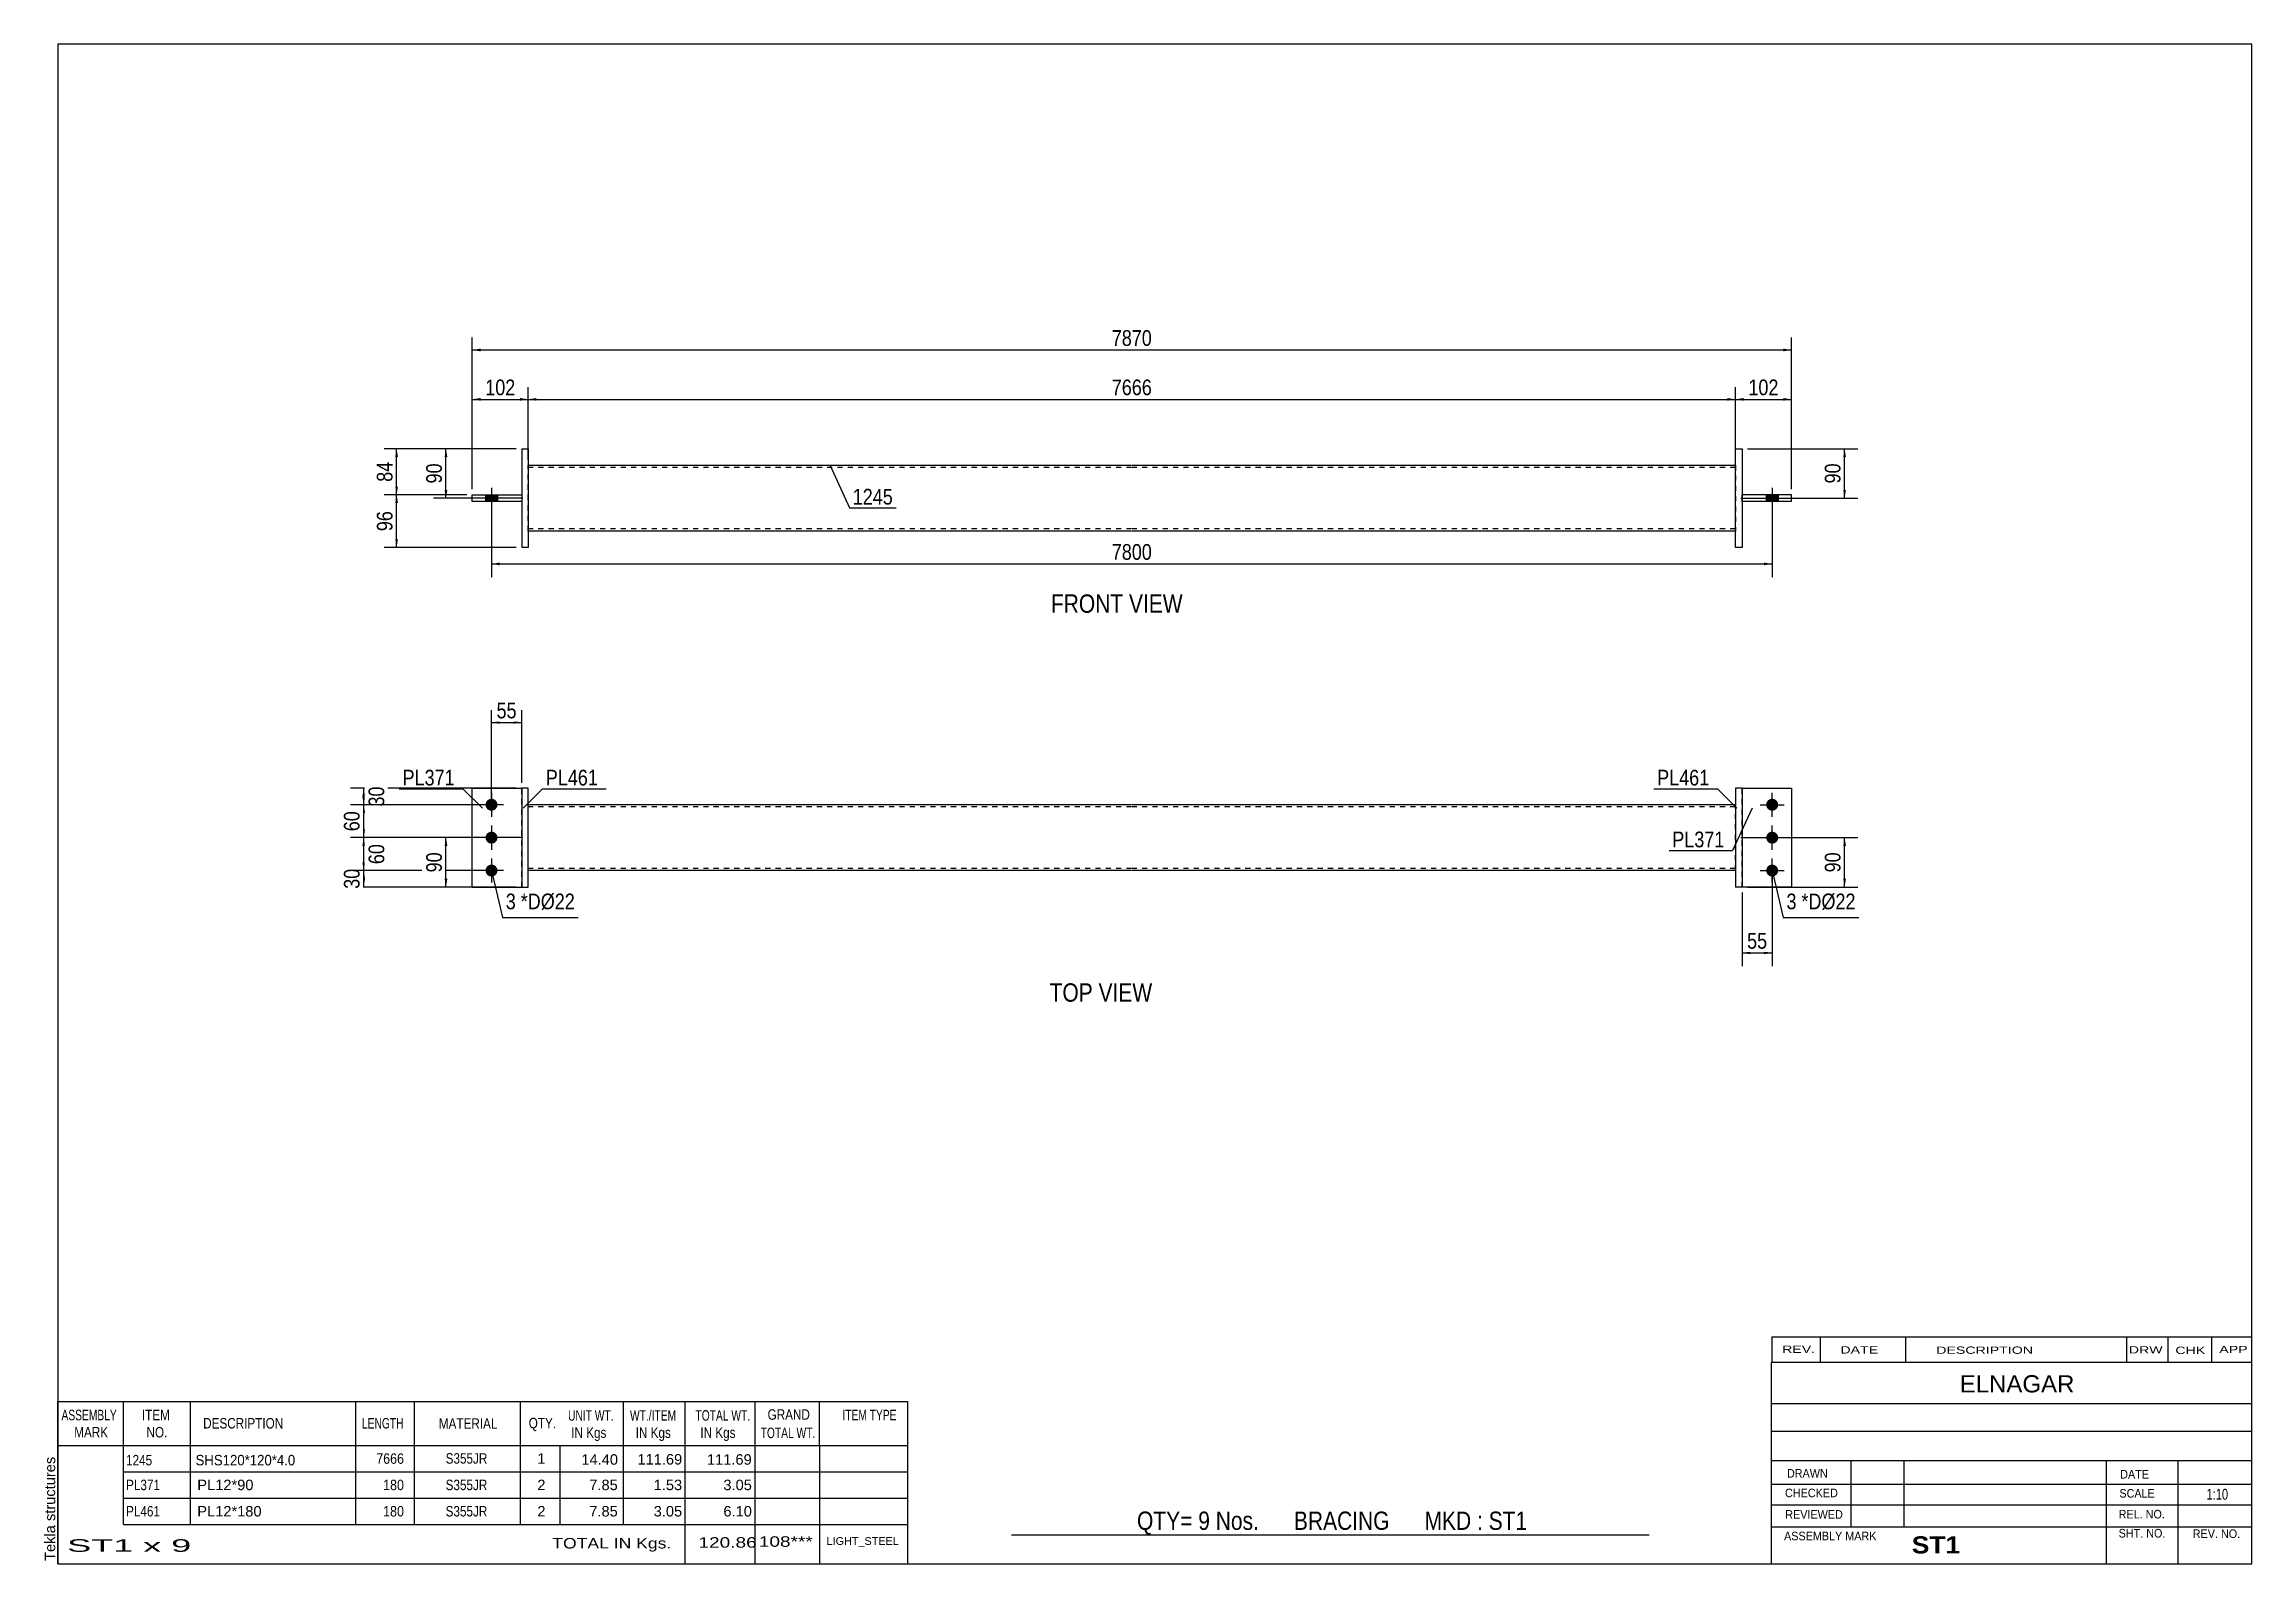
# Model space of a CAD drawing. Header units: millimetres. Extents: x 2 to 405, y 5 to 282.
import ezdxf

# ---------------------------------------------------------------- set-up
doc = ezdxf.new("R2010")
doc.units = ezdxf.units.MM
doc.linetypes.add('DXK_LINE_DOT1', pattern=[1.8814, 0.9407, -0.9407])
doc.styles.add('Arial', font='ARIAL.TTF', dxfattribs={"height": 0.2})
doc.styles.add('Arial Bold', font='ARIALBD.TTF', dxfattribs={"height": 0.2})
doc.styles.add('Arial Narrow', font='ARIALN.TTF', dxfattribs={"height": 0.2})

# ---------------------------------------------------------------- blocks, each defined once
blk = doc.blocks.new('Unknown-629096071-1605')
at = {"color": 5, "linetype": 'Continuous'}
for p, q in [((405, 282), (5, 282)), ((5, 282), (5, 5)), ((405, 5), (405, 282)), ((5, 5), (405, 5))]:
    blk.add_line(p, q, dxfattribs=at)
at = {"color": 174, "linetype": 'Continuous', "style": 'Arial'}
blk.add_text('Tekla structures', height=1.9102, rotation=90, dxfattribs=at).set_placement((4.5, 5.5))
blk = doc.blocks.new('Unknown-629096071-11 - 1222')
at = {"color": 0, "linetype": 'Continuous'}
blk.add_wipeout([(210.11, 178.35), (210.11, 181.85), (186.04, 181.85), (186.04, 178.35)], dxfattribs=at)
at = {"color": 6, "linetype": 'Continuous', "style": 'Arial Narrow'}
blk.add_text('FRONT VIEW', height=3.34, dxfattribs=at).set_placement((186.04, 178.35))
blk = doc.blocks.new('Unknown-629096071-12 - 1250')
at = {"color": 0, "linetype": 'Continuous'}
blk.add_wipeout([(204.54, 107.45), (204.54, 110.95), (185.8, 110.95), (185.8, 107.45)], dxfattribs=at)
at = {"color": 6, "linetype": 'Continuous', "style": 'Arial Narrow'}
blk.add_text('TOP VIEW', height=3.34, dxfattribs=at).set_placement((185.8, 107.45))
blk = doc.blocks.new('Part-629096071-1239 - 1222')
at = {"color": 2, "linetype": 'Continuous'}
for p, q in [((89.55, 208.25), (89.55, 190.25)), ((89.55, 208.25), (90.75, 208.25)), ((90.75, 208.25), (90.75, 190.25)), ((90.75, 190.25), (89.55, 190.25))]:
    blk.add_line(p, q, dxfattribs=at)
blk = doc.blocks.new('Part-629096071-1238 - 1222')
at = {"color": 2, "linetype": 'Continuous'}
for p, q in [((80.55, 199.85), (89.55, 199.85)), ((80.55, 198.65), (80.55, 199.85)), ((89.55, 198.65), (80.55, 198.65)), ((89.55, 199.85), (89.55, 198.65))]:
    blk.add_line(p, q, dxfattribs=at)
blk = doc.blocks.new('Part-629096071-1240 - 1222')
at = {"color": 2, "linetype": 'Continuous'}
for p, q in [((321.05, 199.85), (312.05, 199.85)), ((312.05, 198.65), (312.05, 199.85)), ((321.05, 198.65), (312.05, 198.65)), ((321.05, 198.65), (321.05, 199.85))]:
    blk.add_line(p, q, dxfattribs=at)
blk = doc.blocks.new('Part-629096071-1241 - 1222')
at = {"color": 2, "linetype": 'Continuous'}
for p, q in [((310.85, 190.25), (310.85, 208.25)), ((310.85, 208.25), (312.05, 208.25)), ((312.05, 208.25), (312.05, 190.25)), ((312.05, 190.25), (310.85, 190.25))]:
    blk.add_line(p, q, dxfattribs=at)
blk = doc.blocks.new('Part-629096071-1242 - 1222')
at = {"color": 2, "linetype": 'Continuous'}
for p, q in [((90.75, 205.25), (200.75, 205.25)), ((200.85, 205.25), (310.85, 205.25)), ((200.75, 193.25), (90.75, 193.25)), ((310.85, 193.25), (200.85, 193.25))]:
    blk.add_line(p, q, dxfattribs=at)
at = {"color": 7, "linetype": 'DXK_LINE_DOT1'}
for p, q in [((90.75, 193.25), (90.75, 205.25)), ((200.75, 204.85), (90.75, 204.85)), ((310.85, 204.85), (200.85, 204.85)), ((310.85, 205.25), (310.85, 193.25)), ((200.75, 193.65), (90.75, 193.65)), ((310.85, 193.65), (200.85, 193.65))]:
    blk.add_line(p, q, dxfattribs=at)
blk = doc.blocks.new('Bolt-629096071-1243 - 1222')
at = {"linetype": 'Continuous'}
blk.add_hatch(color=3, dxfattribs=at).paths.add_polyline_path([(82.95, 198.65), (85.15, 198.65), (85.15, 199.85), (82.95, 199.85)])
blk.add_hatch(color=3, dxfattribs=at).paths.add_polyline_path([(82.95, 198.65), (85.15, 198.65), (85.15, 199.85), (82.95, 199.85)])
blk.add_hatch(color=3, dxfattribs=at).paths.add_polyline_path([(82.95, 198.65), (85.15, 198.65), (85.15, 199.85), (82.95, 199.85)])
at = {"color": 3, "linetype": 'Continuous'}
for p, q in [((82.95, 199.85), (82.95, 198.65)), ((82.95, 199.85), (82.95, 198.65)), ((82.95, 199.85), (82.95, 198.65)), ((84.05, 201.15), (84.05, 194.35)), ((84.05, 201.15), (84.05, 194.35)), ((84.05, 201.15), (84.05, 194.35)), ((85.15, 199.85), (85.15, 198.65)), ((85.15, 199.85), (85.15, 198.65)), ((85.15, 199.85), (85.15, 198.65))]:
    blk.add_line(p, q, dxfattribs=at)
blk = doc.blocks.new('Bolt-629096071-1244 - 1222')
at = {"linetype": 'Continuous'}
blk.add_hatch(color=3, dxfattribs=at).paths.add_polyline_path([(318.65, 199.85), (316.45, 199.85), (316.45, 198.65), (318.65, 198.65)])
blk.add_hatch(color=3, dxfattribs=at).paths.add_polyline_path([(318.65, 199.85), (316.45, 199.85), (316.45, 198.65), (318.65, 198.65)])
blk.add_hatch(color=3, dxfattribs=at).paths.add_polyline_path([(318.65, 199.85), (316.45, 199.85), (316.45, 198.65), (318.65, 198.65)])
at = {"color": 3, "linetype": 'Continuous'}
for p, q in [((316.45, 199.85), (316.45, 198.65)), ((316.45, 199.85), (316.45, 198.65)), ((316.45, 199.85), (316.45, 198.65)), ((317.55, 201.15), (317.55, 194.35)), ((317.55, 201.15), (317.55, 194.35)), ((317.55, 201.15), (317.55, 194.35)), ((318.65, 199.85), (318.65, 198.65)), ((318.65, 199.85), (318.65, 198.65)), ((318.65, 199.85), (318.65, 198.65))]:
    blk.add_line(p, q, dxfattribs=at)
blk = doc.blocks.new('Bolt-629096071-1256 - 1250')
at = {"linetype": 'Continuous'}
for points in [[(84.05, 142.25, -1), (84.05, 144.45, -1)], [(84.05, 136.25, -1), (84.05, 138.45, -1)], [(84.05, 130.25, -1), (84.05, 132.45, -1)]]:
    blk.add_hatch(color=3, dxfattribs=at).paths.add_polyline_path(points)
at = {"color": 3, "linetype": 'Continuous'}
for p, q in [((84.05, 145.55), (84.05, 141.15)), ((86.25, 143.35), (81.85, 143.35)), ((86.25, 137.35), (81.85, 137.35)), ((84.05, 139.55), (84.05, 135.15)), ((84.05, 133.55), (84.05, 129.15)), ((86.25, 131.35), (81.85, 131.35))]:
    blk.add_line(p, q, dxfattribs=at)
blk = doc.blocks.new('Part-629096071-1251 - 1250')
at = {"color": 2, "linetype": 'Continuous'}
for p, q in [((80.55, 128.35), (80.55, 146.35)), ((80.55, 146.35), (89.55, 146.35)), ((80.55, 128.35), (89.55, 128.35))]:
    blk.add_line(p, q, dxfattribs=at)
at = {"color": 7, "linetype": 'DXK_LINE_DOT1'}
blk.add_line((89.55, 128.35), (89.55, 146.35), dxfattribs=at)
blk = doc.blocks.new('Part-629096071-1252 - 1250')
at = {"color": 2, "linetype": 'Continuous'}
for p, q in [((89.55, 146.35), (89.55, 128.35)), ((90.75, 146.35), (89.55, 146.35)), ((90.75, 128.35), (90.75, 146.35)), ((89.55, 128.35), (90.75, 128.35))]:
    blk.add_line(p, q, dxfattribs=at)
blk = doc.blocks.new('Part-629096071-1253 - 1250')
at = {"color": 2, "linetype": 'Continuous'}
for p, q in [((312.05, 146.35), (321.05, 146.35)), ((321.05, 146.35), (321.05, 128.35)), ((321.05, 128.35), (312.05, 128.35))]:
    blk.add_line(p, q, dxfattribs=at)
at = {"color": 7, "linetype": 'DXK_LINE_DOT1'}
blk.add_line((312.05, 128.35), (312.05, 146.35), dxfattribs=at)
blk = doc.blocks.new('Part-629096071-1254 - 1250')
at = {"color": 2, "linetype": 'Continuous'}
for p, q in [((310.85, 146.35), (310.85, 128.35)), ((312.05, 146.35), (310.85, 146.35)), ((312.05, 146.35), (312.05, 128.35)), ((312.05, 128.35), (310.85, 128.35))]:
    blk.add_line(p, q, dxfattribs=at)
blk = doc.blocks.new('Part-629096071-1255 - 1250')
at = {"color": 2, "linetype": 'Continuous'}
for p, q in [((200.75, 143.35), (90.75, 143.35)), ((310.85, 143.35), (200.85, 143.35)), ((200.75, 131.35), (90.75, 131.35)), ((310.85, 131.35), (200.85, 131.35))]:
    blk.add_line(p, q, dxfattribs=at)
at = {"color": 7, "linetype": 'DXK_LINE_DOT1'}
for p, q in [((90.75, 131.35), (90.75, 143.35)), ((200.75, 142.95), (90.75, 142.95)), ((310.85, 142.95), (200.85, 142.95)), ((310.85, 131.35), (310.85, 143.35)), ((200.75, 131.75), (90.75, 131.75)), ((310.85, 131.75), (200.85, 131.75))]:
    blk.add_line(p, q, dxfattribs=at)
blk = doc.blocks.new('Bolt-629096071-1257 - 1250')
at = {"linetype": 'Continuous'}
for points in [[(317.55, 144.45, -1), (317.55, 142.25, -1)], [(317.55, 138.45, -1), (317.55, 136.25, -1)], [(317.55, 132.45, -1), (317.55, 130.25, -1)]]:
    blk.add_hatch(color=3, dxfattribs=at).paths.add_polyline_path(points)
at = {"color": 3, "linetype": 'Continuous'}
for p, q in [((317.55, 141.15), (317.55, 145.55)), ((315.35, 143.35), (319.75, 143.35)), ((315.35, 137.35), (319.75, 137.35)), ((317.55, 135.15), (317.55, 139.55)), ((317.55, 129.15), (317.55, 133.55)), ((315.35, 131.35), (319.75, 131.35))]:
    blk.add_line(p, q, dxfattribs=at)
blk = doc.blocks.new('StraightDimension-629096071-1298 - 1222')
at = {"linetype": 'Continuous'}
for points in [[(82.05, 226), (80.55, 226.25), (82.05, 226.5)], [(319.55, 226.5), (321.05, 226.25), (319.55, 226)]]:
    blk.add_hatch(color=7, dxfattribs=at).paths.add_polyline_path(points)
at = {"color": 7, "linetype": 'Continuous'}
for p, q in [((80.55, 200.85), (80.55, 228.5)), ((80.55, 226.25), (321.05, 226.25)), ((321.05, 200.85), (321.05, 228.5))]:
    blk.add_line(p, q, dxfattribs=at)
at = {"color": 0}
blk.add_wipeout([(205.06, 226.4), (205.06, 230.6), (196.54, 230.6), (196.54, 226.4)], dxfattribs=at)
at = {"color": 3, "style": 'Arial Narrow'}
blk.add_text('7870', height=2.863, dxfattribs=at).set_placement((197.14, 227))
blk = doc.blocks.new('StraightDimension-629096071-1265 - 1222')
at = {"linetype": 'Continuous'}
for points in [[(75.5, 206.75), (75.75, 208.25), (76, 206.75)], [(76, 200.75), (75.75, 199.25), (75.5, 200.75)]]:
    blk.add_hatch(color=7, dxfattribs=at).paths.add_polyline_path(points)
at = {"color": 7, "linetype": 'Continuous'}
for p, q in [((88.55, 208.25), (73.5, 208.25)), ((75.75, 199.25), (75.75, 208.25)), ((89.75, 199.25), (73.5, 199.25))]:
    blk.add_line(p, q, dxfattribs=at)
at = {"color": 0}
blk.add_wipeout([(75.6, 206.18), (71.4, 206.18), (71.4, 201.32), (75.6, 201.32)], dxfattribs=at)
at = {"color": 3, "style": 'Arial Narrow'}
blk.add_text('90', height=2.863, rotation=90.0002, dxfattribs=at).set_placement((75, 201.92))
blk = doc.blocks.new('StraightDimension-629096071-1271 - 1222')
at = {"linetype": 'Continuous'}
for points in [[(330.5, 206.75), (330.75, 208.25), (331, 206.75)], [(331, 200.75), (330.75, 199.25), (330.5, 200.75)]]:
    blk.add_hatch(color=7, dxfattribs=at).paths.add_polyline_path(points)
at = {"color": 7, "linetype": 'Continuous'}
for p, q in [((313.05, 208.25), (333.15, 208.25)), ((330.75, 199.25), (330.75, 208.25)), ((311.85, 199.25), (333.15, 199.25))]:
    blk.add_line(p, q, dxfattribs=at)
at = {"color": 0}
blk.add_wipeout([(330.6, 206.18), (326.4, 206.18), (326.4, 201.32), (330.6, 201.32)], dxfattribs=at)
at = {"color": 3, "style": 'Arial Narrow'}
blk.add_text('90', height=2.863, rotation=90.0002, dxfattribs=at).set_placement((330, 201.92))
blk = doc.blocks.new('StraightDimension-629096071-1276 - 1222')
at = {"linetype": 'Continuous'}
for points in [[(66.5, 206.75), (66.75, 208.25), (67, 206.75)], [(67, 201.35), (66.75, 199.85), (66.5, 201.35)]]:
    blk.add_hatch(color=7, dxfattribs=at).paths.add_polyline_path(points)
at = {"color": 7, "linetype": 'Continuous'}
for p, q in [((88.55, 208.25), (64.5, 208.25)), ((66.75, 199.85), (66.75, 208.25)), ((79.55, 199.85), (64.5, 199.85))]:
    blk.add_line(p, q, dxfattribs=at)
at = {"color": 0}
blk.add_wipeout([(66.6, 206.48), (62.4, 206.48), (62.4, 201.62), (66.6, 201.62)], dxfattribs=at)
at = {"color": 3, "style": 'Arial Narrow'}
blk.add_text('84', height=2.863, rotation=90.0002, dxfattribs=at).set_placement((66, 202.22))
blk = doc.blocks.new('StraightDimension-629096071-1277 - 1222')
at = {"linetype": 'Continuous'}
for points in [[(66.5, 198.35), (66.75, 199.85), (67, 198.35)], [(67, 191.75), (66.75, 190.25), (66.5, 191.75)]]:
    blk.add_hatch(color=7, dxfattribs=at).paths.add_polyline_path(points)
at = {"color": 7, "linetype": 'Continuous'}
for p, q in [((79.55, 199.85), (64.5, 199.85)), ((66.75, 190.25), (66.75, 199.85)), ((88.55, 190.25), (64.5, 190.25))]:
    blk.add_line(p, q, dxfattribs=at)
at = {"color": 0}
blk.add_wipeout([(66.6, 197.48), (62.4, 197.48), (62.4, 192.62), (66.6, 192.62)], dxfattribs=at)
at = {"color": 3, "style": 'Arial Narrow'}
blk.add_text('96', height=2.863, rotation=90.0002, dxfattribs=at).set_placement((66, 193.22))
blk = doc.blocks.new('StraightDimension-629096071-1284 - 1222')
at = {"linetype": 'Continuous'}
for points in [[(85.55, 187), (84.05, 187.25), (85.55, 187.5)], [(316.05, 187.5), (317.55, 187.25), (316.05, 187)]]:
    blk.add_hatch(color=7, dxfattribs=at).paths.add_polyline_path(points)
at = {"color": 7, "linetype": 'Continuous'}
for p, q in [((84.05, 197.65), (84.05, 184.85)), ((317.55, 197.65), (317.55, 184.85)), ((84.05, 187.25), (317.55, 187.25))]:
    blk.add_line(p, q, dxfattribs=at)
at = {"color": 0}
blk.add_wipeout([(205.06, 187.4), (205.06, 191.6), (196.54, 191.6), (196.54, 187.4)], dxfattribs=at)
at = {"color": 3, "style": 'Arial Narrow'}
blk.add_text('7800', height=2.863, dxfattribs=at).set_placement((197.14, 188))
blk = doc.blocks.new('StraightDimension-629096071-1290 - 1222')
at = {"linetype": 'Continuous'}
for points in [[(312.35, 217), (310.85, 217.25), (312.35, 217.5)], [(319.55, 217.5), (321.05, 217.25), (319.55, 217)]]:
    blk.add_hatch(color=7, dxfattribs=at).paths.add_polyline_path(points)
at = {"color": 7, "linetype": 'Continuous'}
for p, q in [((310.85, 206.25), (310.85, 219.5)), ((321.05, 200.85), (321.05, 219.5)), ((310.85, 217.25), (321.05, 217.25))]:
    blk.add_line(p, q, dxfattribs=at)
at = {"color": 0}
blk.add_wipeout([(319.29, 217.4), (319.29, 221.6), (312.61, 221.6), (312.61, 217.4)], dxfattribs=at)
at = {"color": 3, "style": 'Arial Narrow'}
blk.add_text('102', height=2.863, dxfattribs=at).set_placement((313.21, 218))
blk = doc.blocks.new('StraightDimension-629096071-1291 - 1222')
at = {"linetype": 'Continuous'}
for points in [[(92.25, 217), (90.75, 217.25), (92.25, 217.5)], [(309.35, 217.5), (310.85, 217.25), (309.35, 217)]]:
    blk.add_hatch(color=7, dxfattribs=at).paths.add_polyline_path(points)
at = {"color": 7, "linetype": 'Continuous'}
for p, q in [((90.75, 206.25), (90.75, 219.5)), ((310.85, 206.25), (310.85, 219.5)), ((90.75, 217.25), (310.85, 217.25))]:
    blk.add_line(p, q, dxfattribs=at)
at = {"color": 0}
blk.add_wipeout([(205.06, 217.4), (205.06, 221.6), (196.54, 221.6), (196.54, 217.4)], dxfattribs=at)
at = {"color": 3, "style": 'Arial Narrow'}
blk.add_text('7666', height=2.863, dxfattribs=at).set_placement((197.14, 218))
blk = doc.blocks.new('StraightDimension-629096071-1292 - 1222')
at = {"linetype": 'Continuous'}
for points in [[(82.05, 217), (80.55, 217.25), (82.05, 217.5)], [(89.25, 217.5), (90.75, 217.25), (89.25, 217)]]:
    blk.add_hatch(color=7, dxfattribs=at).paths.add_polyline_path(points)
at = {"color": 7, "linetype": 'Continuous'}
for p, q in [((80.55, 200.85), (80.55, 219.5)), ((90.75, 206.25), (90.75, 219.5)), ((80.55, 217.25), (90.75, 217.25))]:
    blk.add_line(p, q, dxfattribs=at)
at = {"color": 0}
blk.add_wipeout([(88.99, 217.4), (88.99, 221.6), (82.31, 221.6), (82.31, 217.4)], dxfattribs=at)
at = {"color": 3, "style": 'Arial Narrow'}
blk.add_text('102', height=2.863, dxfattribs=at).set_placement((82.91, 218))
blk = doc.blocks.new('StraightDimension-629096071-1315 - 1250')
at = {"linetype": 'Continuous'}
for points in [[(60.5, 129.85), (60.75, 131.35), (61, 129.85)], [(61, 129.85), (60.75, 128.35), (60.5, 129.85)]]:
    blk.add_hatch(color=7, dxfattribs=at).paths.add_polyline_path(points)
at = {"color": 7, "linetype": 'Continuous'}
for p, q in [((83.05, 131.35), (58.5, 131.35)), ((60.75, 128.35), (60.75, 131.35)), ((88.55, 128.35), (58.5, 128.35))]:
    blk.add_line(p, q, dxfattribs=at)
at = {"color": 0}
blk.add_wipeout([(60.6, 132.28), (56.4, 132.28), (56.4, 127.42), (60.6, 127.42)], dxfattribs=at)
at = {"color": 3, "style": 'Arial Narrow'}
blk.add_text('30', height=2.863, rotation=90.0002, dxfattribs=at).set_placement((60, 128.02))
blk = doc.blocks.new('StraightDimension-629096071-1314 - 1250')
at = {"linetype": 'Continuous'}
for points in [[(60.5, 135.85), (60.75, 137.35), (61, 135.85)], [(61, 132.85), (60.75, 131.35), (60.5, 132.85)]]:
    blk.add_hatch(color=7, dxfattribs=at).paths.add_polyline_path(points)
at = {"color": 7, "linetype": 'Continuous'}
for p, q in [((83.05, 137.35), (58.35, 137.35)), ((60.75, 131.35), (60.75, 137.35)), ((83.05, 131.35), (58.35, 131.35))]:
    blk.add_line(p, q, dxfattribs=at)
at = {"color": 0}
blk.add_wipeout([(65.1, 136.78), (60.9, 136.78), (60.9, 131.92), (65.1, 131.92)], dxfattribs=at)
at = {"color": 3, "style": 'Arial Narrow'}
blk.add_text('60', height=2.863, rotation=90.0002, dxfattribs=at).set_placement((64.5, 132.52))
blk = doc.blocks.new('StraightDimension-629096071-1302 - 1250')
at = {"linetype": 'Continuous'}
for points in [[(75.5, 135.85), (75.75, 137.35), (76, 135.85)], [(76, 129.85), (75.75, 128.35), (75.5, 129.85)]]:
    blk.add_hatch(color=7, dxfattribs=at).paths.add_polyline_path(points)
at = {"color": 7, "linetype": 'Continuous'}
for p, q in [((89.75, 137.35), (73.5, 137.35)), ((75.75, 128.35), (75.75, 137.35)), ((88.55, 128.35), (73.5, 128.35))]:
    blk.add_line(p, q, dxfattribs=at)
at = {"color": 0}
blk.add_wipeout([(75.6, 135.28), (71.4, 135.28), (71.4, 130.42), (75.6, 130.42)], dxfattribs=at)
at = {"color": 3, "style": 'Arial Narrow'}
blk.add_text('90', height=2.863, rotation=90.0002, dxfattribs=at).set_placement((75, 131.02))
blk = doc.blocks.new('StraightDimension-629096071-1307 - 1250')
at = {"linetype": 'Continuous'}
for points in [[(330.5, 135.85), (330.75, 137.35), (331, 135.85)], [(331, 129.85), (330.75, 128.35), (330.5, 129.85)]]:
    blk.add_hatch(color=7, dxfattribs=at).paths.add_polyline_path(points)
at = {"color": 7, "linetype": 'Continuous'}
for p, q in [((311.85, 137.35), (333.15, 137.35)), ((330.75, 128.35), (330.75, 137.35)), ((313.05, 128.35), (333.15, 128.35))]:
    blk.add_line(p, q, dxfattribs=at)
at = {"color": 0}
blk.add_wipeout([(330.6, 135.28), (326.4, 135.28), (326.4, 130.42), (330.6, 130.42)], dxfattribs=at)
at = {"color": 3, "style": 'Arial Narrow'}
blk.add_text('90', height=2.863, rotation=90.0002, dxfattribs=at).set_placement((330, 131.02))
blk = doc.blocks.new('StraightDimension-629096071-1312 - 1250')
at = {"linetype": 'Continuous'}
for points in [[(60.5, 144.85), (60.75, 146.35), (61, 144.85)], [(61, 144.85), (60.75, 143.35), (60.5, 144.85)]]:
    blk.add_hatch(color=7, dxfattribs=at).paths.add_polyline_path(points)
at = {"color": 7, "linetype": 'Continuous'}
for p, q in [((88.55, 146.35), (58.35, 146.35)), ((60.75, 143.35), (60.75, 146.35)), ((83.05, 143.35), (58.35, 143.35))]:
    blk.add_line(p, q, dxfattribs=at)
at = {"color": 0}
blk.add_wipeout([(65.1, 147.28), (60.9, 147.28), (60.9, 142.42), (65.1, 142.42)], dxfattribs=at)
at = {"color": 3, "style": 'Arial Narrow'}
blk.add_text('30', height=2.863, rotation=90.0002, dxfattribs=at).set_placement((64.5, 143.02))
blk = doc.blocks.new('StraightDimension-629096071-1313 - 1250')
at = {"linetype": 'Continuous'}
for points in [[(60.5, 141.85), (60.75, 143.35), (61, 141.85)], [(61, 138.85), (60.75, 137.35), (60.5, 138.85)]]:
    blk.add_hatch(color=7, dxfattribs=at).paths.add_polyline_path(points)
at = {"color": 7, "linetype": 'Continuous'}
for p, q in [((83.05, 143.35), (58.5, 143.35)), ((60.75, 137.35), (60.75, 143.35)), ((83.05, 137.35), (58.5, 137.35))]:
    blk.add_line(p, q, dxfattribs=at)
at = {"color": 0}
blk.add_wipeout([(60.6, 142.78), (56.4, 142.78), (56.4, 137.92), (60.6, 137.92)], dxfattribs=at)
at = {"color": 3, "style": 'Arial Narrow'}
blk.add_text('60', height=2.863, rotation=90.0002, dxfattribs=at).set_placement((60, 138.52))
blk = doc.blocks.new('StraightDimension-629096071-1328 - 1250')
at = {"linetype": 'Continuous'}
for points in [[(85.55, 158.1), (84.05, 158.35), (85.55, 158.6)], [(88.05, 158.6), (89.55, 158.35), (88.05, 158.1)]]:
    blk.add_hatch(color=7, dxfattribs=at).paths.add_polyline_path(points)
at = {"color": 7, "linetype": 'Continuous'}
for p, q in [((84.05, 144.35), (84.05, 160.6)), ((84.05, 158.35), (89.55, 158.35)), ((89.55, 147.35), (89.55, 160.6))]:
    blk.add_line(p, q, dxfattribs=at)
at = {"color": 0}
blk.add_wipeout([(89.23, 158.5), (89.23, 162.7), (84.37, 162.7), (84.37, 158.5)], dxfattribs=at)
at = {"color": 3, "style": 'Arial Narrow'}
blk.add_text('55', height=2.863, dxfattribs=at).set_placement((84.97, 159.1))
blk = doc.blocks.new('StraightDimension-629096071-1333 - 1250')
at = {"linetype": 'Continuous'}
for points in [[(313.55, 116.1), (312.05, 116.35), (313.55, 116.6)], [(316.05, 116.6), (317.55, 116.35), (316.05, 116.1)]]:
    blk.add_hatch(color=7, dxfattribs=at).paths.add_polyline_path(points)
at = {"color": 7, "linetype": 'Continuous'}
for p, q in [((317.55, 130.35), (317.55, 113.95)), ((312.05, 127.35), (312.05, 113.95)), ((312.05, 116.35), (317.55, 116.35))]:
    blk.add_line(p, q, dxfattribs=at)
at = {"color": 0}
blk.add_wipeout([(317.23, 116.5), (317.23, 120.7), (312.37, 120.7), (312.37, 116.5)], dxfattribs=at)
at = {"color": 3, "style": 'Arial Narrow'}
blk.add_text('55', height=2.863, dxfattribs=at).set_placement((312.97, 117.1))
blk = doc.blocks.new('CBS_NAME_BLOG-629096071-1621')
at = {"color": 7, "linetype": 'Continuous'}
for p, q in [((317.41, 41.75), (404.93, 41.75)), ((317.41, 5.04), (317.41, 41.75)), ((317.41, 34.21), (404.93, 34.21)), ((317.48, 29.16), (405, 29.16)), ((317.41, 23.79), (404.93, 23.79)), ((331.93, 11.68), (331.93, 23.78)), ((341.62, 11.71), (341.62, 23.78)), ((378.53, 5.04), (378.53, 23.77)), ((391.58, 5.04), (391.58, 23.78)), ((317.42, 19.49), (405, 19.51)), ((317.41, 15.74), (404.93, 15.74)), ((317.41, 11.7), (404.93, 11.7)), ((317.41, 5), (405, 5))]:
    blk.add_line(p, q, dxfattribs=at)
at = {"color": 3, "linetype": 'Continuous', "style": 'Arial'}
blk.add_text('ELNAGAR', height=3.133, dxfattribs=at).set_placement((351.73, 36.22))
at = {"color": 3, "linetype": 'Continuous'}
for s, height, style, width, p in [('DRAWN', 1.566, 'Arial', 0.9, (320.24, 20.68)), ('DATE', 1.566, 'Arial', 0.9, (381, 20.52)), ('CHECKED', 1.566, 'Arial', 0.9, (319.89, 17.11)), ('SCALE', 1.566, 'Arial', 0.9, (380.85, 17.04)), ('1:10', 1.957, 'Arial Narrow', 0.9, (396.74, 16.68)), ('REVIEWED', 1.566, 'Arial', 0.9, (319.93, 13.19)), ('REL. NO.', 1.566, 'Arial', 0.9, (380.71, 13.24)), ('ASSEMBLY MARK', 1.5663, 'Arial', 0.9, (319.71, 9.26)), ('ST1', 3.131, 'Arial Bold', 1.1, (342.99, 6.86)), ('SHT. NO.', 1.566, 'Arial', 0.9, (380.71, 9.77)), ('REV. NO.', 1.566, 'Arial', 0.9, (394.23, 9.68))]:
    blk.add_text(s, height=height, dxfattribs=dict(at, style=style, width=width)).set_placement(p)
blk = doc.blocks.new('CBS_BOM-629096071-1619')
at = {"color": 7, "linetype": 'Continuous'}
for p, q in [((4.97, 26.57), (4.97, 34.57)), ((4.97, 34.57), (159.89, 34.57)), ((16.97, 26.57), (16.97, 34.57)), ((29.16, 26.57), (29.16, 34.57)), ((59.32, 26.57), (59.32, 34.57)), ((70, 26.57), (70, 34.57)), ((89.32, 26.57), (89.32, 34.57)), ((108.12, 26.57), (108.12, 34.57)), ((119.33, 26.57), (119.33, 34.57)), ((132.12, 26.57), (132.12, 34.57)), ((143.87, 26.57), (143.87, 34.57)), ((159.89, 34.56), (159.89, 26.58)), ((4.97, 26.57), (159.89, 26.57)), ((4.97, 21.77), (4.97, 26.57)), ((16.97, 21.77), (16.97, 26.57)), ((29.16, 21.77), (29.16, 26.57)), ((59.32, 21.77), (59.32, 26.57)), ((70, 21.77), (70, 26.57)), ((89.32, 21.77), (89.32, 26.57)), ((96.58, 21.77), (96.58, 26.57)), ((108.12, 21.77), (108.12, 26.57)), ((119.33, 21.77), (119.33, 26.57)), ((132.12, 21.77), (132.12, 26.57)), ((143.89, 21.77), (143.89, 26.57)), ((159.89, 26.57), (159.89, 21.77)), ((4.97, 16.97), (4.97, 21.77)), ((16.97, 21.77), (159.89, 21.77)), ((16.97, 16.97), (16.97, 21.77)), ((29.16, 16.97), (29.16, 21.77)), ((59.32, 16.97), (59.32, 21.77)), ((70, 16.97), (70, 21.77)), ((89.32, 16.97), (89.32, 21.77)), ((96.58, 16.97), (96.58, 21.77)), ((108.12, 16.97), (108.12, 21.77)), ((119.33, 16.97), (119.33, 21.77)), ((132.12, 16.97), (132.12, 21.77)), ((143.89, 16.97), (143.89, 21.77)), ((159.89, 21.76), (159.89, 16.97)), ((4.97, 12.17), (4.97, 16.97)), ((16.97, 16.97), (159.89, 16.97)), ((16.97, 12.17), (16.97, 16.97)), ((29.16, 12.17), (29.16, 16.97)), ((59.32, 12.17), (59.32, 16.97)), ((70, 12.17), (70, 16.97)), ((89.32, 12.17), (89.32, 16.97)), ((96.58, 12.17), (96.58, 16.97)), ((108.12, 12.17), (108.12, 16.97)), ((119.33, 12.17), (119.33, 16.97)), ((132.12, 12.17), (132.12, 16.97)), ((143.89, 12.17), (143.89, 16.97)), ((159.89, 16.96), (159.89, 12.17)), ((4.97, 4.97), (4.97, 12.15)), ((16.97, 12.17), (159.89, 12.17)), ((119.33, 4.97), (119.33, 12.15)), ((132.12, 4.97), (132.12, 12.15)), ((143.93, 4.97), (143.93, 12.15)), ((159.89, 12.17), (159.89, 4.97)), ((4.97, 4.97), (159.89, 4.97))]:
    blk.add_line(p, q, dxfattribs=at)
at = {"color": 3, "linetype": 'Continuous', "style": 'Arial'}
for s, height, width, p in [('ASSEMBLY', 1.91, 0.7, (5.65, 31.14)), ('ITEM', 1.91, 0.8, (20.3, 31.14)), ('UNIT WT.', 1.91, 0.7, (98.01, 31.07)), ('WT./ITEM', 1.91, 0.7, (109.3, 31.07)), ('TOTAL WT.', 1.91, 0.7, (121.24, 31.07)), ('GRAND', 1.91, 0.8, (134.39, 31.23)), ('ITEM TYPE', 1.91, 0.7, (148.03, 31.15)), ('MARK', 1.91, 0.8, (7.97, 28.01)), ('NO.', 1.91, 0.8, (21.15, 28.01)), ('DESCRIPTION', 1.9102, 0.8, (31.48, 29.64)), ('LENGTH', 1.91, 0.7, (60.43, 29.64)), ('MATERIAL', 1.91, 0.8, (74.45, 29.59)), ('QTY.', 1.91, 0.8, (90.84, 29.67)), ('IN Kgs', 1.91, 0.8, (98.59, 27.93)), ('IN Kgs', 1.91, 0.8, (110.34, 27.93)), ('IN Kgs', 1.91, 0.8, (122.13, 27.93)), ('TOTAL WT.', 1.91, 0.7, (133.13, 27.89))]:
    blk.add_text(s, height=height, dxfattribs=dict(at, width=width)).set_placement(p)
at = {"color": 7, "linetype": 'Continuous', "style": 'Arial'}
for s, height, width, p in [('1245', 1.91, 0.8, (17.43, 22.92)), ('SHS120*120*4.0', 1.9102, 0.9, (30.1, 22.92)), ('7666', 1.91, 0.85, (63.04, 23.2)), ('S355JR', 1.91, 0.8, (75.69, 23.23)), ('PL371', 1.91, 0.8, (17.43, 18.4)), ('180', 1.91, 0.85, (64.3, 18.4)), ('S355JR', 1.91, 0.8, (75.69, 18.4)), ('PL461', 1.91, 0.8, (17.43, 13.6)), ('180', 1.91, 0.85, (64.3, 13.6)), ('S355JR', 1.91, 0.8, (75.69, 13.6))]:
    blk.add_text(s, height=height, dxfattribs=dict(at, width=width)).set_placement(p)
for s, p in [('1', (92.41, 23.23)), ('14.40', (100.44, 23.04)), ('111.69', (110.66, 23.07)), ('111.69', (123.33, 23.04)), ('PL12*90', (30.41, 18.4)), ('2', (92.41, 18.4)), ('7.85', (101.88, 18.4)), ('1.53', (113.62, 18.4)), ('3.05', (126.33, 18.4)), ('PL12*180', (30.41, 13.6)), ('2', (92.41, 13.6)), ('7.85', (101.88, 13.6)), ('3.05', (113.62, 13.6)), ('6.10', (126.33, 13.6))]:
    blk.add_text(s, height=1.91, dxfattribs=at).set_placement(p)
at = {"color": 6, "linetype": 'Continuous', "style": 'Arial'}
for s, height, width, p in [('ST1 x 9', 2.292, 2.05, (6.69, 7.16)), ('TOTAL IN Kgs.', 1.9102, 1.2, (95.13, 7.77)), ('120.86', 1.91, 1.3, (121.79, 7.92)), ('108***', 1.91, 1.3, (132.79, 8.08))]:
    blk.add_text(s, height=height, dxfattribs=dict(at, width=width)).set_placement(p)
blk.add_text('LIGHT_STEEL', height=1.4135, dxfattribs=at).set_placement((145.14, 8.42))
blk = doc.blocks.new('CBS_CALLOFF-629096071-1620')
at = {"color": 7, "linetype": 'Continuous'}
blk.add_line((178.88, 10.27), (295.11, 10.25), dxfattribs=at)
at = {"color": 3, "linetype": 'Continuous', "style": 'Arial Narrow'}
blk.add_text('QTY= 9 Nos.      BRACING      MKD : ST1', height=3.3405, dxfattribs=at).set_placement((201.74, 11.16))
blk = doc.blocks.new('CBS_REVISION-629096071-1622')
at = {"color": 7, "linetype": 'Continuous'}
for p, q in [((317.49, 46.38), (404.99, 46.38)), ((317.49, 46.38), (317.49, 41.75)), ((326.29, 46.38), (326.29, 41.75)), ((341.88, 46.38), (341.88, 41.81)), ((382.14, 46.38), (382.14, 41.75)), ((389.68, 46.38), (389.68, 41.75)), ((397.63, 46.38), (397.63, 41.75)), ((317.49, 41.75), (404.99, 41.75))]:
    blk.add_line(p, q, dxfattribs=at)
at = {"color": 7, "style": 'Arial Narrow', "width": 1.7}
for s, height, p in [('REV.', 1.326, (319.35, 43.43)), ('DATE', 1.326, (329.98, 43.31)), ('DESCRIPTION', 1.3257, (347.46, 43.26)), ('DRW', 1.326, (382.57, 43.32)), ('CHK', 1.326, (391.06, 43.23)), ('APP', 1.326, (399.06, 43.38))]:
    blk.add_text(s, height=height, dxfattribs=at).set_placement(p)
blk = doc.blocks.new('Mark-629096071-1350 - 1222')
at = {"color": 0}
blk.add_wipeout([(157.22, 198.07), (157.22, 201.07), (149.91, 201.07), (149.91, 198.07)], dxfattribs=at)
blk.add_wipeout([(157.22, 198.07), (157.22, 201.07), (149.91, 201.07), (149.91, 198.07)], dxfattribs=at)
at = {"color": 7, "linetype": 'Continuous'}
for p, q in [((145.77, 205.2), (149.31, 197.47)), ((149.31, 197.47), (157.82, 197.47))]:
    blk.add_line(p, q, dxfattribs=at)
at = {"color": 3, "style": 'Arial Narrow'}
blk.add_text('1245', height=2.863, dxfattribs=at).set_placement((149.91, 198.07))
blk = doc.blocks.new('Mark-629096071-1338 - 1250')
at = {"color": 0}
blk.add_wipeout([(77.34, 146.86), (77.34, 149.86), (67.84, 149.86), (67.84, 146.86)], dxfattribs=at)
blk.add_wipeout([(77.34, 146.86), (77.34, 149.86), (67.84, 149.86), (67.84, 146.86)], dxfattribs=at)
at = {"color": 7, "linetype": 'Continuous'}
for p in [(67.24, 146.26), (82.38, 142.72)]:
    blk.add_line(p, (78.84, 146.26), dxfattribs=at)
at = {"color": 3, "style": 'Arial Narrow'}
blk.add_text('PL371', height=2.863, dxfattribs=at).set_placement((67.84, 146.86))
blk = doc.blocks.new('Mark-629096071-1341 - 1250')
at = {"color": 0}
blk.add_wipeout([(103.46, 146.86), (103.46, 149.86), (93.95, 149.86), (93.95, 146.86)], dxfattribs=at)
blk.add_wipeout([(103.46, 146.86), (103.46, 149.86), (93.95, 149.86), (93.95, 146.86)], dxfattribs=at)
at = {"color": 7, "linetype": 'Continuous'}
for p, q in [((89.82, 142.72), (93.35, 146.26)), ((93.35, 146.26), (104.96, 146.26))]:
    blk.add_line(p, q, dxfattribs=at)
at = {"color": 3, "style": 'Arial Narrow'}
blk.add_text('PL461', height=2.863, dxfattribs=at).set_placement((93.95, 146.86))
blk = doc.blocks.new('Mark-629096071-1344 - 1250')
at = {"color": 0}
blk.add_wipeout([(308.84, 135.59), (308.84, 138.59), (299.34, 138.59), (299.34, 135.59)], dxfattribs=at)
blk.add_wipeout([(308.84, 135.59), (308.84, 138.59), (299.34, 138.59), (299.34, 135.59)], dxfattribs=at)
at = {"color": 7, "linetype": 'Continuous'}
for p in [(313.88, 142.72), (298.74, 134.99)]:
    blk.add_line(p, (310.34, 134.99), dxfattribs=at)
at = {"color": 3, "style": 'Arial Narrow'}
blk.add_text('PL371', height=2.863, dxfattribs=at).set_placement((299.34, 135.59))
blk = doc.blocks.new('Mark-629096071-1347 - 1250')
at = {"color": 0}
blk.add_wipeout([(306.08, 146.86), (306.08, 149.86), (296.58, 149.86), (296.58, 146.86)], dxfattribs=at)
blk.add_wipeout([(306.08, 146.86), (306.08, 149.86), (296.58, 149.86), (296.58, 146.86)], dxfattribs=at)
at = {"color": 7, "linetype": 'Continuous'}
for p in [(295.98, 146.26), (311.12, 142.72)]:
    blk.add_line(p, (307.58, 146.26), dxfattribs=at)
at = {"color": 3, "style": 'Arial Narrow'}
blk.add_text('PL461', height=2.863, dxfattribs=at).set_placement((296.58, 146.86))
blk = doc.blocks.new('Mark-629096071-1359 - 1250')
at = {"color": 0}
blk.add_wipeout([(88.48, 124.29), (88.48, 127.29), (86.65, 127.29), (86.65, 124.29)], dxfattribs=at)
blk.add_wipeout([(88.48, 124.29), (88.48, 127.29), (86.65, 127.29), (86.65, 124.29)], dxfattribs=at)
at = {"color": 7, "linetype": 'Continuous'}
blk.add_line((84.05, 131.35), (86.05, 122.79), dxfattribs=at)
at = {"color": 0}
blk.add_wipeout([(93.03, 124.29), (93.03, 127.29), (89.38, 127.29), (89.38, 124.29)], dxfattribs=at)
blk.add_wipeout([(93.03, 124.29), (93.03, 127.29), (89.38, 127.29), (89.38, 124.29)], dxfattribs=at)
at = {"color": 3, "style": 'Arial Narrow'}
blk.add_text('3', height=2.86, dxfattribs=at).set_placement((86.65, 124.29))
at = {"color": 0}
blk.add_wipeout([(99.24, 124.29), (99.24, 127.29), (93.03, 127.29), (93.03, 124.29)], dxfattribs=at)
blk.add_wipeout([(99.24, 124.29), (99.24, 127.29), (93.03, 127.29), (93.03, 124.29)], dxfattribs=at)
at = {"color": 7, "linetype": 'Continuous'}
blk.add_line((86.05, 122.79), (99.84, 122.79), dxfattribs=at)
at = {"color": 3, "style": 'Arial Narrow'}
for s, p in [('*D', (89.38, 124.29)), ('Ø22', (93.03, 124.29))]:
    blk.add_text(s, height=2.863, dxfattribs=at).set_placement(p)
blk = doc.blocks.new('Mark-629096071-1360 - 1250')
at = {"color": 0}
blk.add_wipeout([(321.98, 124.29), (321.98, 127.29), (320.15, 127.29), (320.15, 124.29)], dxfattribs=at)
blk.add_wipeout([(321.98, 124.29), (321.98, 127.29), (320.15, 127.29), (320.15, 124.29)], dxfattribs=at)
at = {"color": 7, "linetype": 'Continuous'}
blk.add_line((317.55, 131.35), (319.55, 122.79), dxfattribs=at)
at = {"color": 0}
blk.add_wipeout([(326.53, 124.29), (326.53, 127.29), (322.88, 127.29), (322.88, 124.29)], dxfattribs=at)
blk.add_wipeout([(326.53, 124.29), (326.53, 127.29), (322.88, 127.29), (322.88, 124.29)], dxfattribs=at)
at = {"color": 3, "style": 'Arial Narrow'}
blk.add_text('3', height=2.86, dxfattribs=at).set_placement((320.15, 124.29))
at = {"color": 0}
blk.add_wipeout([(332.74, 124.29), (332.74, 127.29), (326.53, 127.29), (326.53, 124.29)], dxfattribs=at)
blk.add_wipeout([(332.74, 124.29), (332.74, 127.29), (326.53, 127.29), (326.53, 124.29)], dxfattribs=at)
at = {"color": 7, "linetype": 'Continuous'}
blk.add_line((319.55, 122.79), (333.34, 122.79), dxfattribs=at)
at = {"color": 3, "style": 'Arial Narrow'}
for s, p in [('*D', (322.88, 124.29)), ('Ø22', (326.53, 124.29))]:
    blk.add_text(s, height=2.863, dxfattribs=at).set_placement(p)

msp = doc.modelspace()

# ---------------------------------------------------------------- block references
for name in ['Unknown-629096071-1605', 'Part-629096071-1239 - 1222', 'Part-629096071-1241 - 1222', 'Part-629096071-1242 - 1222', 'Part-629096071-1238 - 1222', 'Bolt-629096071-1243 - 1222', 'Part-629096071-1240 - 1222', 'Bolt-629096071-1244 - 1222', 'Part-629096071-1251 - 1250', 'Bolt-629096071-1256 - 1250', 'Part-629096071-1252 - 1250', 'Part-629096071-1254 - 1250', 'Part-629096071-1253 - 1250', 'Bolt-629096071-1257 - 1250', 'Part-629096071-1255 - 1250', 'CBS_REVISION-629096071-1622', 'CBS_NAME_BLOG-629096071-1621', 'CBS_BOM-629096071-1619', 'CBS_CALLOFF-629096071-1620']:
    msp.add_blockref(name, (0, 0))

# ---------------------------------------------------------------- next in the draw order: block references
for name in ['StraightDimension-629096071-1298 - 1222', 'Unknown-629096071-11 - 1222', 'StraightDimension-629096071-1312 - 1250', 'StraightDimension-629096071-1307 - 1250', 'StraightDimension-629096071-1315 - 1250', 'Unknown-629096071-12 - 1250']:
    msp.add_blockref(name, (0, 0))

# ---------------------------------------------------------------- next in the draw order: block references
for name in ['StraightDimension-629096071-1265 - 1222', 'StraightDimension-629096071-1271 - 1222', 'Mark-629096071-1344 - 1250', 'StraightDimension-629096071-1314 - 1250', 'StraightDimension-629096071-1333 - 1250']:
    msp.add_blockref(name, (0, 0))

# ---------------------------------------------------------------- next in the draw order: block references
for name in ['StraightDimension-629096071-1290 - 1222', 'StraightDimension-629096071-1276 - 1222', 'Mark-629096071-1347 - 1250', 'StraightDimension-629096071-1302 - 1250', 'Mark-629096071-1360 - 1250']:
    msp.add_blockref(name, (0, 0))

# ---------------------------------------------------------------- next in the draw order: block references
for name in ['StraightDimension-629096071-1291 - 1222', 'StraightDimension-629096071-1277 - 1222', 'StraightDimension-629096071-1313 - 1250', 'Mark-629096071-1359 - 1250']:
    msp.add_blockref(name, (0, 0))

# ---------------------------------------------------------------- next in the draw order: block references
for name in ['StraightDimension-629096071-1292 - 1222', 'StraightDimension-629096071-1284 - 1222', 'StraightDimension-629096071-1328 - 1250']:
    msp.add_blockref(name, (0, 0))

# ---------------------------------------------------------------- next in the draw order: block references
for name in ['Mark-629096071-1350 - 1222', 'Mark-629096071-1338 - 1250', 'Mark-629096071-1341 - 1250']:
    msp.add_blockref(name, (0, 0))

doc.saveas('drawing.dxf')
